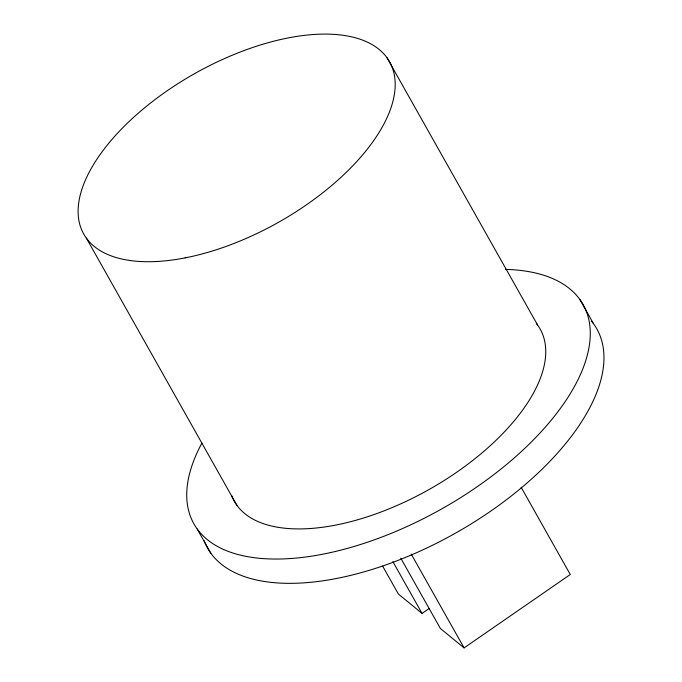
<?xml version="1.0" encoding="UTF-8"?>
<svg xmlns="http://www.w3.org/2000/svg" width="682" height="682" viewBox="0 0 682 682"><rect width="100%" height="100%" fill="white"/><g stroke="black" fill="none" stroke-linecap="round" stroke-linejoin="round"><path stroke-width="1.02" d="M382.645 566.128L398.339 593.979L422.056 613.433L429.063 608.591M400.76 558.149L440.393 628.48L464.084 647.9L570.288 574.5L521.116 487.238M579.828 299.432L593.511 323.728M386.984 57.74L537.544 324.939M411.255 554.142L464.084 647.9M392.858 561.61L422.056 613.433M86.333 238.078L236.893 505.285M197.175 528.968L210.866 553.255M591.644 321.299A223.372 108.634 -29.4 0 1 456.377 532.651A223.372 108.634 -29.4 0 1 204.131 540.741M536.299 323.319A175.504 85.352 -29.4 0 1 429.464 489.275A175.504 85.352 -29.4 0 1 231.599 495.447M505.601 269.407A223.372 108.634 -29.4 0 1 561.277 407.18A223.372 108.634 -29.4 0 1 297.761 557.919A223.372 108.634 -29.4 0 1 201.881 443.147M185.103 257.89A175.504 85.352 -29.4 0 0 392.269 67.569A175.504 85.352 -29.4 0 0 132.589 118.267A175.504 85.352 -29.4 0 0 185.103 257.89"/></g></svg>
